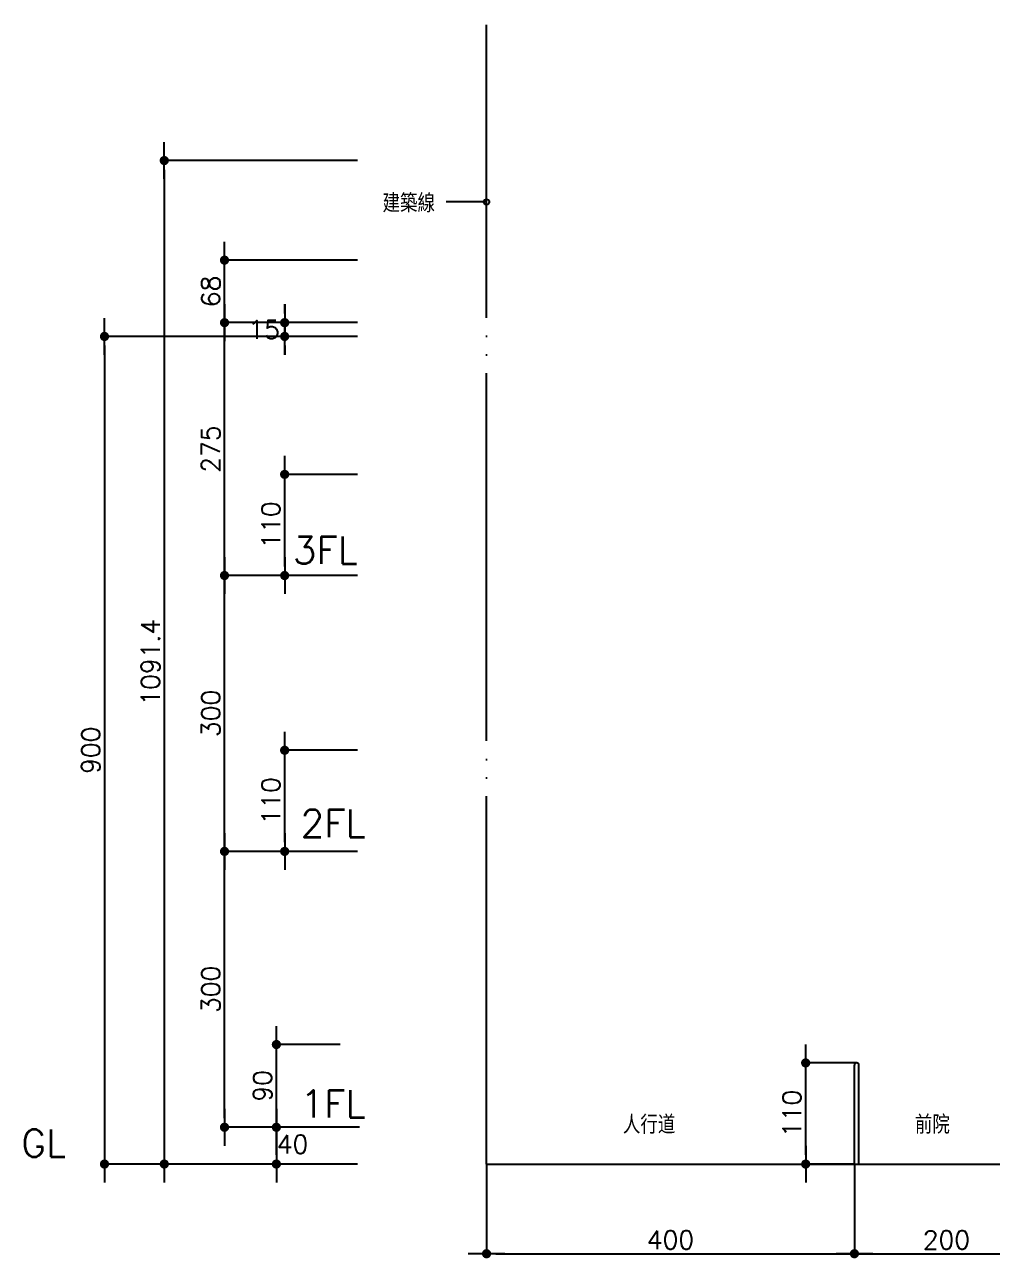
# Model space of a CAD drawing. Extents: x 32549 to 39694, y 7645 to 11950.
# Drawn here: x 32549 to 33601, y 7918 to 9259 of the extents above; entities that cross this region are included whole.
import ezdxf

# ---------------------------------------------------------------- set-up
doc = ezdxf.new("R2010")
doc.units = 0
doc.header["$LTSCALE"] = 80
doc.header["$MEASUREMENT"] = 0
doc.header["$PDMODE"] = 3
doc.header["$PDSIZE"] = -5
doc.linetypes.add('LDIVIDE', pattern=[5.75, 5, -0.25, 0, -0.25, 0, -0.25])
doc.layers.get('0').update_dxf_attribs({"linetype": 'CONTINUOUS'})
doc.layers.get('DEFPOINTS').update_dxf_attribs({"linetype": 'CONTINUOUS'})
for name, color, linetype in [('C1', 1, 'CONTINUOUS'), ('C2', 2, 'CONTINUOUS'), ('C3', 3, 'CONTINUOUS'), ('C7', 7, 'CONTINUOUS'), ('CHINA', 3, 'CONTINUOUS'), ('CHINA1', 2, 'CONTINUOUS'), ('DIM', 4, 'CONTINUOUS'), ('P-POINT', 1, 'CONTINUOUS'), ('PAPER', 7, 'CONTINUOUS')]:
    doc.layers.add(name, color=color, linetype=linetype)
doc.styles.add('AEH', font='SIMPLEX.SHX', dxfattribs={"bigfont": 'AE.SHX'})
doc.styles.add('STYLE1', font='SIMPLEX.SHX', dxfattribs={"bigfont": 'JE.SHX'})
doc.dimstyles.get("Standard").update_dxf_attribs({"dimscale": 10, "dimtxt": 2, "dimasz": 1, "dimexe": 0, "dimexo": 0, "dimgap": 0.5, "dimtad": 1, "dimtoh": 1, "dimdec": 1, "dimdsep": 46, "dimtxsty": 'STYLE1', "dimblk1": 'DOT', "dimblk2": 'DOT', "dimsah": 1, "dimcen": 0.09, "dimadec": 0, "dimazin": 0, "dimtfac": 1, "dimtdec": 1, "dimtofl": 0, "dimtmove": 2, "dimatfit": 3, "dimldrblk": 'DOT', "dimfxl": 0, "dimtolj": 1, "dimarcsym": 0})

# ---------------------------------------------------------------- blocks, each defined once
blk = doc.blocks.new('DOT')
blk.add_line((-2, 0), (2, 0))
at = {"const_width": 0.5}
blk.add_lwpolyline([(-0.25, 0, 1), (0.25, 0, 1)], format="xyb", close=True, dxfattribs=at)
blk = doc.blocks.new('*D105')
at = {"layer": 'DEFPOINTS', "color": 0, "linetype": 'Continuous'}
for p in [(32822.7, 8150.2), (32892, 8150.2), (32892, 8060.2)]:
    blk.add_point(p, dxfattribs=at)
at = {"layer": 'DIM', "color": 0, "linetype": 'Continuous', "lineweight": -2}
for p, q in [((32892, 8150.2), (32822.7, 8150.2)), ((32822.7, 8070.2), (32822.7, 8140.2)), ((32892, 8060.2), (32822.7, 8060.2))]:
    blk.add_line(p, q, dxfattribs=at)
at = {"layer": 'DIM', "color": 0, "linetype": 'Continuous', "lineweight": -2, "xscale": 10, "yscale": 10, "zscale": 10}
for p, rotation in [((32822.7, 8150.2), 90), ((32822.7, 8060.2), 270)]:
    blk.add_blockref('DOT', p, dxfattribs=dict(at, rotation=rotation))
at = {"layer": 'DIM', "color": 0, "linetype": 'Continuous', "insert": (32807.7, 8105.2), "char_height": 20, "attachment_point": 5, "rotation": 90, "style": 'STYLE1'}
blk.add_mtext('\\A1;90', dxfattribs=at)
blk = doc.blocks.new('*D104')
at = {"layer": 'DEFPOINTS', "color": 0}
for p in [(32831.7, 8935.2), (32910.9, 8935.2), (32910.9, 8920.2)]:
    blk.add_point(p, dxfattribs=at)
at = {"layer": 'DIM', "color": 0, "lineweight": -2}
for p, q in [((32831.7, 8945.2), (32831.7, 8955.2)), ((32910.9, 8935.2), (32831.7, 8935.2)), ((32910.9, 8920.2), (32831.7, 8920.2)), ((32831.7, 8910.2), (32831.7, 8900.2))]:
    blk.add_line(p, q, dxfattribs=at)
at = {"layer": 'DIM', "color": 0, "lineweight": -2, "xscale": 10, "yscale": 10, "zscale": 10}
for p, rotation in [((32831.7, 8935.2), 270), ((32831.7, 8920.2), 90)]:
    blk.add_blockref('DOT', p, dxfattribs=dict(at, rotation=rotation))
at = {"layer": 'DIM', "color": 0, "insert": (32809.2, 8927.7), "char_height": 20, "attachment_point": 5, "style": 'STYLE1'}
blk.add_mtext('\\A1;15', dxfattribs=at)
blk = doc.blocks.new('*D100')
at = {"layer": 'DEFPOINTS', "color": 0}
for p in [(32910.9, 8920.2), (32635.8, 8020.2), (32896.4, 8020.2)]:
    blk.add_point(p, dxfattribs=at)
at = {"layer": 'DIM', "color": 0, "lineweight": -2}
for p, q in [((32910.9, 8920.2), (32635.8, 8920.2)), ((32635.8, 8910.2), (32635.8, 8030.2)), ((32896.4, 8020.2), (32635.8, 8020.2))]:
    blk.add_line(p, q, dxfattribs=at)
at = {"layer": 'DIM', "color": 0, "lineweight": -2, "xscale": 10, "yscale": 10, "zscale": 10}
for p, rotation in [((32635.8, 8920.2), 90), ((32635.8, 8020.2), 270)]:
    blk.add_blockref('DOT', p, dxfattribs=dict(at, rotation=rotation))
at = {"layer": 'DIM', "color": 0, "insert": (32620.8, 8470.2), "char_height": 20, "attachment_point": 5, "rotation": 90, "style": 'STYLE1'}
blk.add_mtext('\\A1;900', dxfattribs=at)
blk = doc.blocks.new('*D103')
at = {"layer": 'DEFPOINTS', "color": 0}
for p in [(32831.7, 8770.2), (32910.9, 8770.2), (32910.9, 8660.2)]:
    blk.add_point(p, dxfattribs=at)
at = {"layer": 'DIM', "color": 0, "lineweight": -2}
for p, q in [((32910.9, 8770.2), (32831.7, 8770.2)), ((32831.7, 8670.2), (32831.7, 8760.2)), ((32910.9, 8660.2), (32831.7, 8660.2))]:
    blk.add_line(p, q, dxfattribs=at)
at = {"layer": 'DIM', "color": 0, "lineweight": -2, "xscale": 10, "yscale": 10, "zscale": 10}
for p, rotation in [((32831.7, 8770.2), 90), ((32831.7, 8660.2), 270)]:
    blk.add_blockref('DOT', p, dxfattribs=dict(at, rotation=rotation))
at = {"layer": 'DIM', "color": 0, "insert": (32816.7, 8715.2), "char_height": 20, "attachment_point": 5, "rotation": 90, "style": 'STYLE1'}
blk.add_mtext('\\A1;110', dxfattribs=at)
blk = doc.blocks.new('*D102')
at = {"layer": 'DEFPOINTS', "color": 0, "linetype": 'Continuous'}
for p in [(32831.7, 8470.2), (32910.9, 8470.2), (32910.9, 8360.2)]:
    blk.add_point(p, dxfattribs=at)
at = {"layer": 'DIM', "color": 0, "linetype": 'Continuous', "lineweight": -2}
for p, q in [((32910.9, 8470.2), (32831.7, 8470.2)), ((32831.7, 8370.2), (32831.7, 8460.2)), ((32910.9, 8360.2), (32831.7, 8360.2))]:
    blk.add_line(p, q, dxfattribs=at)
at = {"layer": 'DIM', "color": 0, "linetype": 'Continuous', "lineweight": -2, "xscale": 10, "yscale": 10, "zscale": 10}
for p, rotation in [((32831.7, 8470.2), 90), ((32831.7, 8360.2), 270)]:
    blk.add_blockref('DOT', p, dxfattribs=dict(at, rotation=rotation))
at = {"layer": 'DIM', "color": 0, "linetype": 'Continuous', "insert": (32816.7, 8415.2), "char_height": 20, "attachment_point": 5, "rotation": 90, "style": 'STYLE1'}
blk.add_mtext('\\A1;110', dxfattribs=at)
blk = doc.blocks.new('*D106')
at = {"layer": 'DEFPOINTS', "color": 0}
for p in [(33398.2, 8130.2), (33453.7, 8130.2), (33451.2, 8020.2)]:
    blk.add_point(p, dxfattribs=at)
at = {"layer": 'PAPER', "color": 0, "lineweight": -2}
for p, q in [((33453.7, 8130.2), (33398.2, 8130.2)), ((33398.2, 8030.2), (33398.2, 8120.2)), ((33451.2, 8020.2), (33398.2, 8020.2))]:
    blk.add_line(p, q, dxfattribs=at)
at = {"layer": 'PAPER', "color": 0, "lineweight": -2, "xscale": 10, "yscale": 10, "zscale": 10}
for p, rotation in [((33398.2, 8130.2), 90), ((33398.2, 8020.2), 270)]:
    blk.add_blockref('DOT', p, dxfattribs=dict(at, rotation=rotation))
at = {"layer": 'PAPER', "color": 0, "insert": (33383.2, 8075.2), "char_height": 20, "attachment_point": 5, "rotation": 90, "style": 'STYLE1'}
blk.add_mtext('\\A1;110', dxfattribs=at)
blk = doc.blocks.new('*D99')
at = {"layer": 'DEFPOINTS', "color": 0}
for p in [(32766.3, 9003.2), (32910.9, 9003.2), (32910.9, 8935.2)]:
    blk.add_point(p, dxfattribs=at)
at = {"layer": 'DIM', "color": 0, "lineweight": -2}
for p, q in [((32910.9, 9003.2), (32766.3, 9003.2)), ((32766.3, 8945.2), (32766.3, 8993.2)), ((32910.9, 8935.2), (32766.3, 8935.2))]:
    blk.add_line(p, q, dxfattribs=at)
at = {"layer": 'DIM', "color": 0, "lineweight": -2, "xscale": 10, "yscale": 10, "zscale": 10}
for p, rotation in [((32766.3, 9003.2), 90), ((32766.3, 8935.2), 270)]:
    blk.add_blockref('DOT', p, dxfattribs=dict(at, rotation=rotation))
at = {"layer": 'DIM', "color": 0, "insert": (32751.3, 8969.2), "char_height": 20, "attachment_point": 5, "rotation": 90, "style": 'STYLE1'}
blk.add_mtext('\\A1;68', dxfattribs=at)
blk = doc.blocks.new('*D101')
at = {"layer": 'DEFPOINTS', "color": 0}
for p in [(32822.7, 8060.2), (32913, 8060.2), (32910.9, 8020.2)]:
    blk.add_point(p, dxfattribs=at)
at = {"layer": 'DIM', "color": 0, "lineweight": -2}
for p, q in [((32913, 8060.2), (32822.7, 8060.2)), ((32822.7, 8030.2), (32822.7, 8050.2)), ((32910.9, 8020.2), (32822.7, 8020.2))]:
    blk.add_line(p, q, dxfattribs=at)
at = {"layer": 'DIM', "color": 0, "lineweight": -2, "xscale": 10, "yscale": 10, "zscale": 10}
for p, rotation in [((32822.7, 8060.2), 90), ((32822.7, 8020.2), 270)]:
    blk.add_blockref('DOT', p, dxfattribs=dict(at, rotation=rotation))
at = {"layer": 'DIM', "color": 0, "insert": (32840.3, 8041.8), "char_height": 20, "attachment_point": 5, "style": 'STYLE1'}
blk.add_mtext('\\A1;40', dxfattribs=at)
blk = doc.blocks.new('*D98')
at = {"layer": 'DEFPOINTS', "color": 0}
for p in [(32766.3, 8360.2), (32910.9, 8360.2), (32910.9, 8060.2)]:
    blk.add_point(p, dxfattribs=at)
at = {"layer": 'DIM', "color": 0, "lineweight": -2}
for p, q in [((32910.9, 8360.2), (32766.3, 8360.2)), ((32766.3, 8070.2), (32766.3, 8350.2)), ((32910.9, 8060.2), (32766.3, 8060.2))]:
    blk.add_line(p, q, dxfattribs=at)
at = {"layer": 'DIM', "color": 0, "lineweight": -2, "xscale": 10, "yscale": 10, "zscale": 10}
for p, rotation in [((32766.3, 8360.2), 90), ((32766.3, 8060.2), 270)]:
    blk.add_blockref('DOT', p, dxfattribs=dict(at, rotation=rotation))
at = {"layer": 'DIM', "color": 0, "insert": (32751.3, 8210.2), "char_height": 20, "attachment_point": 5, "rotation": 90, "style": 'STYLE1'}
blk.add_mtext('\\A1;300', dxfattribs=at)
blk = doc.blocks.new('*D97')
at = {"layer": 'DEFPOINTS', "color": 0}
for p in [(32766.3, 8660.2), (32910.9, 8660.2), (32910.9, 8360.2)]:
    blk.add_point(p, dxfattribs=at)
at = {"layer": 'DIM', "color": 0, "lineweight": -2}
for p, q in [((32910.9, 8660.2), (32766.3, 8660.2)), ((32766.3, 8370.2), (32766.3, 8650.2)), ((32910.9, 8360.2), (32766.3, 8360.2))]:
    blk.add_line(p, q, dxfattribs=at)
at = {"layer": 'DIM', "color": 0, "lineweight": -2, "xscale": 10, "yscale": 10, "zscale": 10}
for p, rotation in [((32766.3, 8660.2), 90), ((32766.3, 8360.2), 270)]:
    blk.add_blockref('DOT', p, dxfattribs=dict(at, rotation=rotation))
at = {"layer": 'DIM', "color": 0, "insert": (32751.3, 8510.2), "char_height": 20, "attachment_point": 5, "rotation": 90, "style": 'STYLE1'}
blk.add_mtext('\\A1;300', dxfattribs=at)
blk = doc.blocks.new('*D96')
at = {"layer": 'DEFPOINTS', "color": 0}
for p in [(32766.3, 8935.2), (32910.9, 8935.2), (32910.9, 8660.2)]:
    blk.add_point(p, dxfattribs=at)
at = {"layer": 'DIM', "color": 0, "lineweight": -2}
for p, q in [((32910.9, 8935.2), (32766.3, 8935.2)), ((32766.3, 8670.2), (32766.3, 8925.2)), ((32910.9, 8660.2), (32766.3, 8660.2))]:
    blk.add_line(p, q, dxfattribs=at)
at = {"layer": 'DIM', "color": 0, "lineweight": -2, "xscale": 10, "yscale": 10, "zscale": 10}
for p, rotation in [((32766.3, 8935.2), 90), ((32766.3, 8660.2), 270)]:
    blk.add_blockref('DOT', p, dxfattribs=dict(at, rotation=rotation))
at = {"layer": 'DIM', "color": 0, "insert": (32751.3, 8797.7), "char_height": 20, "attachment_point": 5, "rotation": 90, "style": 'STYLE1'}
blk.add_mtext('\\A1;275', dxfattribs=at)
blk = doc.blocks.new('*D95')
at = {"layer": 'DEFPOINTS', "color": 0}
for p in [(32910.9, 9111.5), (32700.8, 8020.2), (32896.4, 8020.2)]:
    blk.add_point(p, dxfattribs=at)
at = {"layer": 'DIM', "color": 0, "lineweight": -2}
for p, q in [((32910.9, 9111.5), (32700.8, 9111.5)), ((32700.8, 9101.5), (32700.8, 8030.2)), ((32896.4, 8020.2), (32700.8, 8020.2))]:
    blk.add_line(p, q, dxfattribs=at)
at = {"layer": 'DIM', "color": 0, "lineweight": -2, "xscale": 10, "yscale": 10, "zscale": 10}
for p, rotation in [((32700.8, 9111.5), 90), ((32700.8, 8020.2), 270)]:
    blk.add_blockref('DOT', p, dxfattribs=dict(at, rotation=rotation))
at = {"layer": 'DIM', "color": 0, "insert": (32685.8, 8565.9), "char_height": 20, "attachment_point": 5, "rotation": 90, "style": 'STYLE1'}
blk.add_mtext('\\A1;1091.4', dxfattribs=at)
blk = doc.blocks.new('*D107')
at = {"layer": 'DEFPOINTS', "color": 0}
for p in [(33451.2, 8020.2), (33651.2, 8020.2), (33651.2, 7922.7)]:
    blk.add_point(p, dxfattribs=at)
at = {"layer": 'DIM', "color": 0, "lineweight": -2}
for p, q in [((33451.2, 8020.2), (33451.2, 7922.7)), ((33651.2, 8020.2), (33651.2, 7922.7)), ((33461.2, 7922.7), (33641.2, 7922.7))]:
    blk.add_line(p, q, dxfattribs=at)
at = {"layer": 'DIM', "color": 0, "lineweight": -2, "xscale": 10, "yscale": 10, "zscale": 10}
for p, rotation in [((33451.2, 7922.7), 180.0000000008338), ((33651.2, 7922.7), 8.337633264175721e-10)]:
    blk.add_blockref('DOT', p, dxfattribs=dict(at, rotation=rotation))
at = {"layer": 'DIM', "color": 0, "insert": (33551.2, 7937.7), "char_height": 20, "attachment_point": 5, "style": 'STYLE1'}
blk.add_mtext('\\A1;200', dxfattribs=at)
blk = doc.blocks.new('*D108')
at = {"layer": 'DEFPOINTS', "color": 0}
for p in [(33051.2, 8020.2), (33451.2, 8020.2), (33451.2, 7922.7)]:
    blk.add_point(p, dxfattribs=at)
at = {"layer": 'DIM', "color": 0, "lineweight": -2}
for p, q in [((33051.2, 8020.2), (33051.2, 7922.7)), ((33451.2, 8020.2), (33451.2, 7922.7)), ((33061.2, 7922.7), (33441.2, 7922.7))]:
    blk.add_line(p, q, dxfattribs=at)
at = {"layer": 'DIM', "color": 0, "lineweight": -2, "xscale": 10, "yscale": 10, "zscale": 10}
for p, rotation in [((33051.2, 7922.7), 180.0000000008338), ((33451.2, 7922.7), 8.337633264175721e-10)]:
    blk.add_blockref('DOT', p, dxfattribs=dict(at, rotation=rotation))
at = {"layer": 'DIM', "color": 0, "insert": (33251.2, 7937.7), "char_height": 20, "attachment_point": 5, "style": 'STYLE1'}
blk.add_mtext('\\A1;400', dxfattribs=at)

msp = doc.modelspace()

# ---------------------------------------------------------------- linework, layer by layer
at = {"layer": 'C1'}
msp.add_line((33051.15, 8020.17), (35179.2, 8020.17), dxfattribs=at)
at = {"layer": 'C2'}
for p, q in [((33451.15, 8020.17), (33451.15, 8127.67)), ((33456.15, 8020.17), (33456.15, 8127.67))]:
    msp.add_line(p, q, dxfattribs=at)
msp.add_arc((33453.65, 8127.67), 2.5, 0, 180, dxfattribs=at)
at = {"layer": 'C3', "linetype": 'Continuous'}
msp.add_line((33051.15, 9066.5), (33007.36, 9066.5), dxfattribs=at)
at = {"layer": 'C7', "color": 3, "linetype": 'LDIVIDE'}
msp.add_line((33051.15, 8020.17), (33051.15, 9259.24), dxfattribs=at)
at = {"layer": 'P-POINT'}
msp.add_circle((33051.15, 9066.5), 3, dxfattribs=at)

# ---------------------------------------------------------------- texts
at = {"layer": 'CHINA', "style": 'AEH'}
for s, p in [('建築線', (32938.15, 9055.12)), ('人行道', (33199.46, 8053.14)), ('前院', (33516.92, 8053.14))]:
    msp.add_text(s, height=20, dxfattribs=at).set_placement(p)
at = {"layer": 'CHINA1', "style": 'AEH'}
for s, p in [('3FL', (32840.43, 8672.82)), ('2FL', (32849.01, 8375.63)), ('1FL', (32848.92, 8070.68)), ('GL', (32545.16, 8027.92))]:
    msp.add_text(s, height=30, dxfattribs=at).set_placement(p)

# ---------------------------------------------------------------- dimensions: what is measured, and where the dimension line sits
at = {"layer": 'DIM'}
for base, p1, p2, angle, picture, middle in [((32700.83, 8020.17), (32910.93, 9111.55), (32896.39, 8020.17), 270, '*D95', (32685.83, 8565.86)), ((32766.2601, 9003.2163), (32910.927, 8935.1746), (32910.927, 9003.2163), 270, '*D99', (32751.2601, 8969.1955)), ((32766.26, 8935.17), (32910.93, 8660.17), (32910.93, 8935.17), 270, '*D96', (32751.26, 8797.67)), ((32831.69, 8935.17), (32910.93, 8920.17), (32910.93, 8935.17), 90, '*D104', (32809.19, 8927.67)), ((32635.83, 8020.17), (32910.93, 8920.17), (32896.39, 8020.17), 270, '*D100', (32620.83, 8470.17)), ((32831.69, 8770.17), (32910.93, 8660.17), (32910.93, 8770.17), 90, '*D103', (32816.69, 8715.17)), ((32766.26, 8660.17), (32910.93, 8360.17), (32910.93, 8660.17), 270, '*D97', (32751.26, 8510.17)), ((32766.26, 8360.17), (32910.93, 8060.17), (32910.93, 8360.17), 270, '*D98', (32751.26, 8210.17)), ((33451.15, 7922.7), (33051.15, 8020.17), (33451.15, 8020.17), 180, '*D108', (33251.15, 7937.7)), ((33651.15, 7922.7), (33451.15, 8020.17), (33651.15, 8020.17), 180, '*D107', (33551.15, 7937.7))]:
    dim = msp.add_linear_dim(base=base, p1=p1, p2=p2, angle=angle, dimstyle='Standard', dxfattribs=at)
    dim.commit()
    dim.dimension.update_dxf_attribs({"geometry": picture, "text_midpoint": middle})
at = {"layer": 'DIM', "linetype": 'Continuous'}
for base, p1, p2, picture, middle in [((32831.69, 8470.17), (32910.93, 8360.17), (32910.93, 8470.17), '*D102', (32816.69, 8415.17)), ((32822.67, 8150.17), (32892, 8060.17), (32892, 8150.17), '*D105', (32807.67, 8105.17))]:
    dim = msp.add_linear_dim(base=base, p1=p1, p2=p2, angle=90, dimstyle='Standard', dxfattribs=at)
    dim.commit()
    dim.dimension.update_dxf_attribs({"geometry": picture, "text_midpoint": middle})
at = {"layer": 'DIM'}
dim = msp.add_linear_dim(base=(32822.67, 8060.17), p1=(32910.93, 8020.17), p2=(32912.96, 8060.17), angle=270, dimstyle='Standard', dxfattribs=at)
dim.commit()
dim.dimension.update_dxf_attribs({"geometry": '*D101', "text_midpoint": (32840.31, 8041.78), "dimtype": 160})
at = {"layer": 'PAPER'}
dim = msp.add_linear_dim(base=(33398.15, 8130.17), p1=(33451.15, 8020.17), p2=(33453.65, 8130.17), angle=90, dimstyle='Standard', dxfattribs=at)
dim.commit()
dim.dimension.update_dxf_attribs({"geometry": '*D106', "text_midpoint": (33383.15, 8075.17)})

doc.saveas('drawing.dxf')
